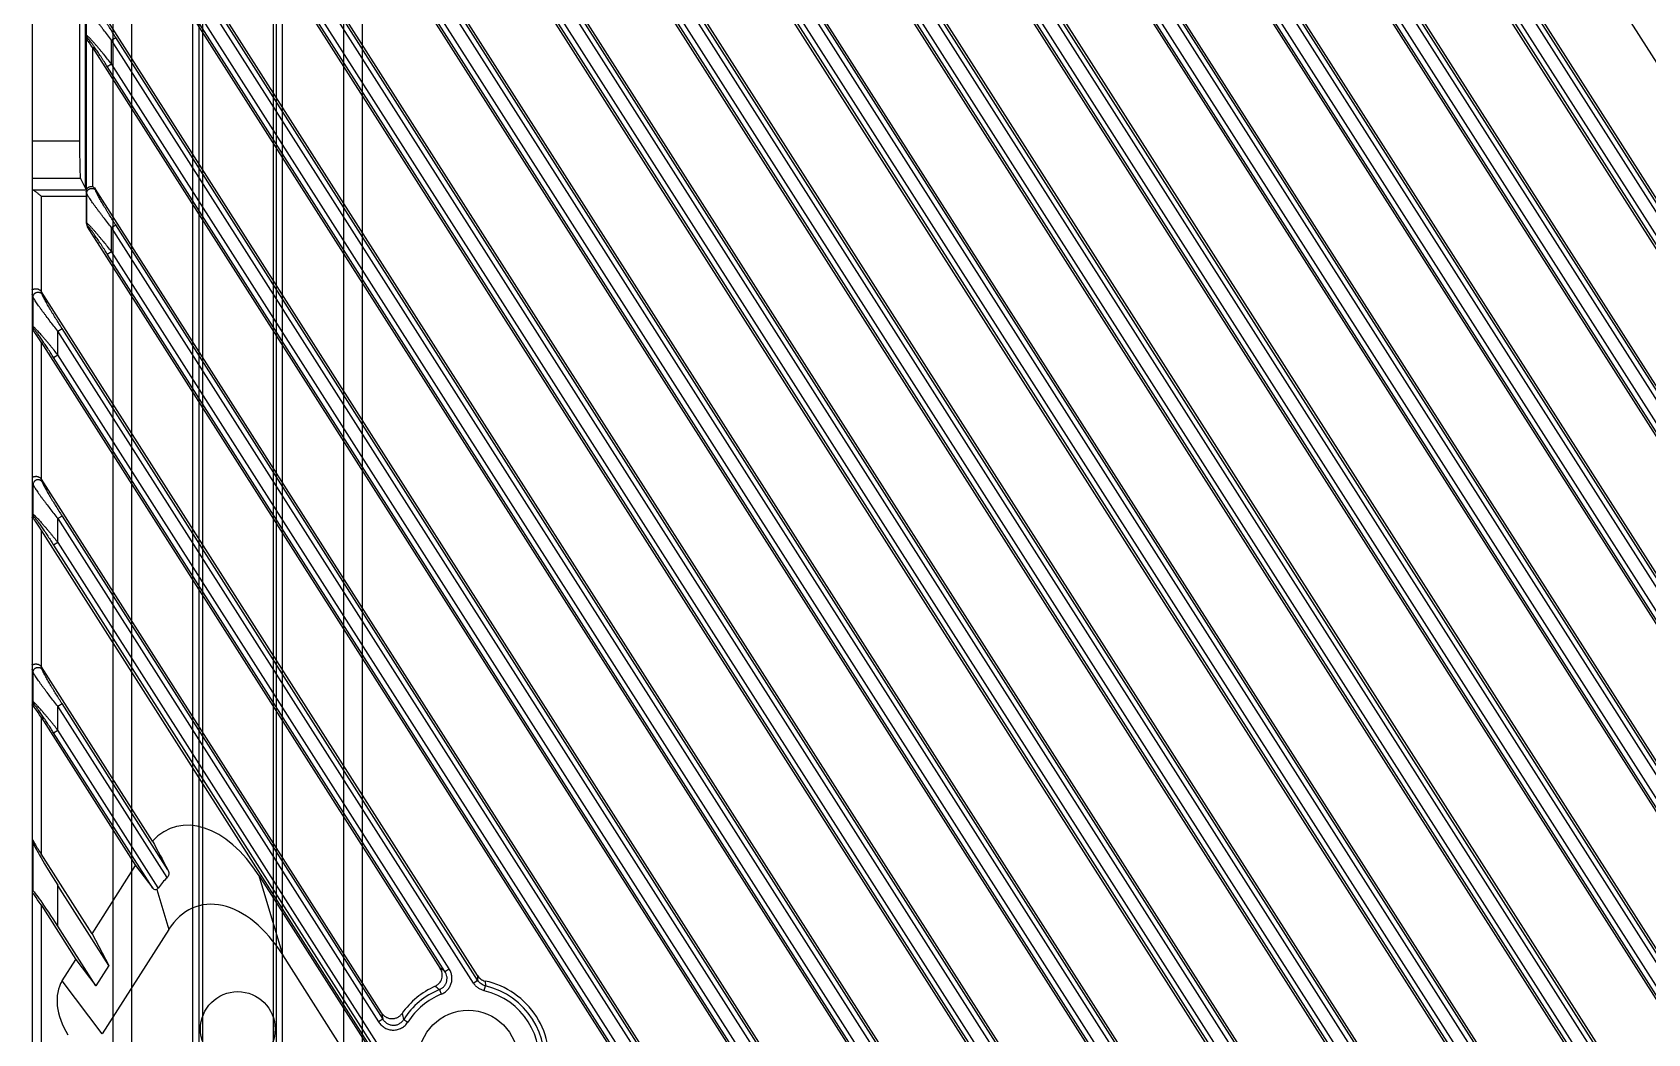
# Model space of a CAD drawing. Header units: millimetres. Extents: x 620 to 19791, y 2539 to 6969.
# Drawn here: x 14027 to 14156.7, y 4163.7 to 4244.2 of the extents above; entities that cross this region are included whole.
import ezdxf

# ---------------------------------------------------------------- set-up
doc = ezdxf.new("R2010")
doc.units = ezdxf.units.MM
doc.layers.add('02___PRT_ALL_AXES', color=7, linetype='Continuous')

# ---------------------------------------------------------------- blocks, each defined once
blk = doc.blocks.new('DTGFH')
at = {"color": 7, "linetype": 'Continuous'}
for p, q in [((8801.05, 4441.2), (8801.05, 4104.2)), ((8803.44, 4409.83), (8995.39, 4108.53)), ((8988.34, 4108.66), (8801.78, 4401.5)), ((8986.75, 4110.06), (8803.1, 4398.34)), ((8987.09, 4110.28), (8803.44, 4398.55)), ((8801.75, 4397.46), (8985.81, 4108.53)), ((8802.76, 4396.21), (8985.2, 4109.85)), ((8803.1, 4396.42), (8985.53, 4110.06)), ((8978.74, 4108.66), (8801.78, 4386.42)), ((8977.15, 4110.06), (8803.1, 4383.26)), ((8977.49, 4110.28), (8803.44, 4383.48)), ((8801.75, 4382.38), (8976.21, 4108.53)), ((8802.76, 4381.13), (8975.59, 4109.85)), ((8803.1, 4381.35), (8975.93, 4110.06)), ((8971.85, 4104.4), (8801.78, 4371.35)), ((8970.29, 4105.75), (8803.1, 4368.19)), ((8970.63, 4105.97), (8803.44, 4368.4)), ((8801.75, 4367.3), (8969.24, 4104.4)), ((8968.73, 4105.54), (8802.76, 4366.06)), ((8969.07, 4105.75), (8803.1, 4366.27)), ((8962.24, 4104.4), (8801.78, 4356.27)), ((8801.75, 4352.23), (8959.63, 4104.4)), ((8960.69, 4105.75), (8803.1, 4353.11)), ((8961.02, 4105.97), (8803.44, 4353.33)), ((8959.13, 4105.54), (8802.76, 4350.98)), ((8959.47, 4105.75), (8803.1, 4351.2)), ((8952.64, 4104.4), (8801.78, 4341.19)), ((8951.08, 4105.75), (8803.1, 4338.04)), ((8951.42, 4105.97), (8803.44, 4338.25)), ((8949.53, 4105.54), (8802.76, 4335.91)), ((8949.86, 4105.75), (8803.1, 4336.12)), ((8805.88, 4330.66), (8950.03, 4104.4)), ((8943.03, 4104.4), (8806.13, 4319.29)), ((8941.48, 4105.75), (8807.41, 4316.2)), ((8941.81, 4105.97), (8807.75, 4316.41)), ((8805.88, 4315.59), (8937.79, 4108.53)), ((8939.92, 4105.54), (8807.07, 4314.07)), ((8940.26, 4105.75), (8807.41, 4314.28)), ((8930.72, 4108.66), (8806.13, 4304.22)), ((8805.88, 4300.51), (8928.19, 4108.53)), ((8929.13, 4110.06), (8807.41, 4301.12)), ((8929.47, 4110.28), (8807.75, 4301.34)), ((8807.07, 4298.99), (8927.57, 4109.85)), ((8807.41, 4299.21), (8927.91, 4110.06)), ((8921.11, 4108.66), (8804.87, 4291.13)), ((8802.35, 4290.99), (8918.58, 4108.53)), ((8803.61, 4289.36), (8917.97, 4109.85)), ((8803.94, 4289.57), (8918.3, 4110.06)), ((8919.52, 4110.06), (8805.16, 4289.57)), ((8919.86, 4110.28), (8805.5, 4289.78)), ((8911.51, 4108.66), (8801.78, 4280.89)), ((8909.92, 4110.06), (8803.1, 4277.74)), ((8910.26, 4110.28), (8803.44, 4277.95)), ((8801.75, 4276.85), (8908.98, 4108.53)), ((8802.76, 4275.61), (8908.36, 4109.85)), ((8803.1, 4275.82), (8908.7, 4110.06)), ((8901.9, 4108.66), (8801.78, 4265.82)), ((8900.32, 4110.06), (8803.1, 4262.66)), ((8900.65, 4110.28), (8803.44, 4262.88)), ((8801.75, 4261.78), (8899.37, 4108.53)), ((8802.76, 4260.53), (8898.76, 4109.85)), ((8803.1, 4260.75), (8899.1, 4110.06)), ((8895.01, 4104.4), (8801.78, 4250.74)), ((8893.46, 4105.75), (8803.1, 4247.59)), ((8893.79, 4105.97), (8803.44, 4247.8)), ((8801.75, 4246.7), (8892.4, 4104.4)), ((8891.9, 4105.54), (8802.76, 4245.46)), ((8892.24, 4105.75), (8803.1, 4245.67)), ((8805.3, 4238.1), (8805.3, 4198.8)), ((8804.85, 4234.35), (8804.85, 4202.55)), ((8885.41, 4104.4), (8806.13, 4228.84)), ((8805.88, 4225.14), (8882.8, 4104.4)), ((8883.85, 4105.75), (8807.41, 4225.75)), ((8884.19, 4105.97), (8807.75, 4225.96)), ((8882.63, 4105.75), (8807.41, 4223.83)), ((8882.3, 4105.54), (8807.07, 4223.62)), ((8805.41, 4211.01), (8805.41, 4213.43)), ((8875.8, 4104.4), (8806.13, 4213.77)), ((8805.38, 4210.88), (8805.41, 4211.01)), ((8805.38, 4210.88), (8805.38, 4198.63)), ((8805.45, 4210.7), (8805.47, 4210.8)), ((8807.41, 4210.67), (8807.75, 4210.88)), ((8874.59, 4105.97), (8807.75, 4210.88)), ((8805.88, 4210.06), (8805.88, 4198.87)), ((8805.88, 4210.06), (8873.2, 4104.4)), ((8807.41, 4208.75), (8807.41, 4210.67)), ((8874.25, 4105.75), (8807.41, 4210.67)), ((8807.07, 4208.54), (8807.41, 4208.75)), ((8872.69, 4105.54), (8807.07, 4208.54)), ((8873.03, 4105.75), (8807.41, 4208.75)), ((8804.85, 4202.55), (8801.05, 4202.55)), ((8804.92, 4199.55), (8801.05, 4199.55)), ((8804.92, 4199.55), (8805.38, 4198.63)), ((8801.09, 4198.62), (8805.38, 4198.62)), ((8801.75, 4198.13), (8801.75, 4190.49)), ((8801.75, 4198.13), (8805.4, 4198.13)), ((8805.38, 4198.62), (8805.38, 4198.63)), ((8805.39, 4198.51), (8805.41, 4198.36)), ((8805.4, 4198.13), (8805.4, 4195.87)), ((8805.41, 4195.94), (8805.41, 4198.36)), ((8806.15, 4198.57), (8806.13, 4198.69)), ((8866.2, 4104.4), (8806.13, 4198.69)), ((8805.41, 4195.94), (8805.4, 4195.87)), ((8805.47, 4195.72), (8805.46, 4195.65)), ((8805.46, 4195.65), (8863.59, 4104.4)), ((8807.41, 4195.6), (8807.75, 4195.81)), ((8807.41, 4193.68), (8807.41, 4195.6)), ((8864.65, 4105.75), (8807.41, 4195.6)), ((8864.98, 4105.97), (8807.75, 4195.81)), ((8807.07, 4193.47), (8807.41, 4193.68)), ((8863.09, 4105.54), (8807.07, 4193.47)), ((8863.43, 4105.75), (8807.41, 4193.68)), ((8801.11, 4190.02), (8801.05, 4190.23)), ((8801.11, 4187.63), (8801.11, 4190.02)), ((8836.79, 4135.5), (8801.78, 4190.44)), ((8801.84, 4190.24), (8801.78, 4190.44)), ((8801.11, 4187.63), (8801.05, 4187.62)), ((8801.06, 4187.39), (8801.17, 4187.42)), ((8803.1, 4187.28), (8803.44, 4187.5)), ((8836.81, 4135.11), (8803.44, 4187.5)), ((8801.75, 4186.4), (8801.75, 4175.41)), ((8801.75, 4186.4), (8833.81, 4136.07)), ((8803.1, 4185.37), (8803.1, 4187.28)), ((8836.48, 4134.89), (8803.1, 4187.28)), ((8802.76, 4185.15), (8803.1, 4185.37)), ((8834.19, 4135.83), (8802.76, 4185.15)), ((8834.52, 4136.04), (8803.1, 4185.37)), ((8801.05, 4175.15), (8801.11, 4174.95)), ((8801.11, 4172.56), (8801.11, 4174.95)), ((8829.09, 4132.5), (8801.78, 4175.37)), ((8801.78, 4175.37), (8801.84, 4175.16)), ((8801.05, 4172.54), (8801.11, 4172.56)), ((8801.06, 4172.31), (8801.17, 4172.34)), ((8803.44, 4172.42), (8803.1, 4172.21)), ((8803.1, 4170.29), (8803.1, 4172.21)), ((8803.1, 4172.21), (8828.86, 4131.77)), ((8803.44, 4172.42), (8829.2, 4131.99)), ((8801.75, 4171.32), (8801.75, 4160.34)), ((8844.38, 4104.4), (8801.75, 4171.32)), ((8803.1, 4170.29), (8802.76, 4170.08)), ((8802.76, 4170.08), (8843.88, 4105.54)), ((8803.1, 4170.29), (8844.22, 4105.75)), ((8801.84, 4160.09), (8801.78, 4160.29)), ((8810.7, 4146.3), (8801.78, 4160.29)), ((8801.11, 4159.87), (8801.05, 4160.08)), ((8801.11, 4157.48), (8801.11, 4159.87)), ((8801.11, 4157.48), (8801.05, 4157.46)), ((8801.06, 4157.24), (8801.17, 4157.27)), ((8801.75, 4156.25), (8801.75, 4145.27)), ((8801.75, 4156.25), (8809.34, 4144.33)), ((8803.1, 4157.13), (8803.44, 4157.35)), ((8803.1, 4155.22), (8803.1, 4157.13)), ((8811.87, 4143.36), (8803.1, 4157.13)), ((8811.94, 4144), (8803.44, 4157.35)), ((8802.76, 4155), (8803.1, 4155.22)), ((8810.72, 4142.52), (8802.76, 4155)), ((8811.17, 4142.54), (8803.1, 4155.22)), ((8801.05, 4146.37), (8801.11, 4146.17)), ((8801.11, 4142.29), (8801.11, 4146.17)), ((8805.85, 4138.84), (8801.75, 4145.27)), ((8805.85, 4138.84), (8809.34, 4144.33)), ((8809.34, 4144.33), (8810.72, 4142.52)), ((8819.28, 4143.51), (8833.83, 4120.67)), ((8821.16, 4137.16), (8819.28, 4143.51)), ((8801.05, 4142.27), (8801.11, 4142.29)), ((8807.2, 4136.31), (8803.1, 4142.74)), ((8803.1, 4139.46), (8803.1, 4142.74)), ((8811.04, 4142.42), (8812, 4139.19)), ((8801.75, 4141.17), (8804.54, 4136.79)), ((8801.75, 4141.17), (8801.75, 4129.47)), ((8806.15, 4134.67), (8803.1, 4139.46)), ((8805.85, 4138.84), (8807.2, 4136.31)), ((8812, 4139.19), (8806.67, 4130.82)), ((8803.44, 4135.07), (8804.54, 4136.79)), ((8804.54, 4136.79), (8806.15, 4134.67)), ((8831.95, 4120.22), (8821.16, 4137.16)), ((8807.2, 4136.31), (8806.15, 4134.67)), ((8834.19, 4135.83), (8834.52, 4136.04)), ((8806.67, 4130.82), (8803.44, 4135.07)), ((8833.74, 4134.37), (8833.89, 4134)), ((8836.48, 4134.89), (8836.81, 4135.11)), ((8837.34, 4134.28), (8837.43, 4134.66)), ((8837.42, 4135.05), (8837.43, 4134.66)), ((8829.2, 4131.99), (8828.86, 4131.77)), ((8830.88, 4131.97), (8831.21, 4131.76))]:
    blk.add_line(p, q, dxfattribs=at)
for centre, radius in [((8817.55, 4131.2), 3), ((8836.05, 4128.7), 4)]:
    blk.add_circle(centre, radius, dxfattribs=at)
for centre, radius, start, end in [((8805.81, 4211.01), 0.396, 180.208, 212.9741), ((8805.81, 4195.94), 0.396, 180.208, 212.9741), ((8801.51, 4187.63), 0.402, 180.1282, 212.3718), ((8801.51, 4172.56), 0.402, 180.1282, 212.3718), ((8801.51, 4157.48), 0.402, 180.1282, 212.3718), ((8803.21, 4088.72), 56.38, 56.6713, 57.1308), ((8969.98, 4144.91), 133.52, 184.0411, 184.2098), ((8836.05, 4128.7), 6.5, 114.1626, 144.7775), ((8836.05, 4128.7), 6.12, 112.1573, 147.7289), ((8813.91, 4108.27), 32.78, 52.7708, 53.5427), ((8836.05, 4128.7), 5.72, 348.0813, 76.9187), ((8836.05, 4128.7), 6.5, 347.1762, 77.8238), ((8836.05, 4128.7), 6.12, 348.0813, 76.9187), ((8836.05, 4128.7), 5.72, 112.1573, 147.7289), ((8867.32, 4140.17), 39, 191.338, 192.1117), ((8857.13, 4139.71), 27.37, 195.3731, 196.4236)]:
    blk.add_arc(centre, radius, start, end, dxfattribs=at)
for centre, major_axis, ratio, start_param, end_param in [((8805.88, 4209.98), (-0.499, 0.789), 0.046753, -1.496981, -0.460321), ((8804.92, 4202.55), (0, 3), 0.026186, -4.712389, -3.193953), ((8801.75, 4198.64), (0.7, 0), 0.052408, 3.141593, 3.470593), ((8805.38, 4198.13), (0, 0.5), 0.026186, -1.570796, -0.696436), ((8805.8, 4198.47), (-0.052, 0.405), 0.97951, -1.123245, -0.349373), ((8805.8, 4195.87), (0.085, 0.394), 0.992337, -4.49891, -3.92942), ((8801.45, 4190.22), (-0.117, 0.402), 0.954439, -1.274405, -1.134443), ((8801.75, 4186.29), (-0.7, 1.1), 0.046753, -1.496981, -0.118001), ((8801.45, 4175.14), (-0.117, 0.402), 0.954439, -1.274405, -1.134443), ((8801.75, 4171.21), (-0.7, 1.1), 0.046753, -1.496981, -0.118001), ((8801.45, 4160.07), (-0.117, 0.402), 0.954439, -1.274405, -1.134443), ((8801.75, 4156.14), (-0.7, 1.1), 0.046753, -1.496981, -0.118001), ((8815.29, 4137.88), (-2.84, 9.54), 0.602666, -1.127854, 0.341339), ((8801.75, 4145.38), (-0.7, 1.1), 0.046753, 0.073815, 1.644612), ((8803.1, 4143.07), (-1.99, 3.15), 0.046753, 0.161082, 1.644612), ((8814.41, 4140.85), (-13.64, 24.96), 0.023371, 1.337982, 1.431485), ((8816.24, 4134.7), (-2.84, 9.54), 0.602666, 0.29007, 0.4519), ((8801.75, 4141.06), (-0.7, 1.1), 0.046753, -1.496981, 0.073815), ((8803.1, 4139.13), (-1.99, 3.15), 0.046753, -1.496981, -0.013451), ((8810.94, 4142.92), (0, 0.526), 0.63707, -3.839724, -2.813643), ((8817.18, 4131.53), (-2.84, 9.54), 0.602666, -1.127854, 0.481922), ((8806.6, 4132.12), (-2.65, 3.49), 0.684108, 0.247768, 1.451017)]:
    blk.add_ellipse(centre, major_axis=major_axis, ratio=ratio, start_param=start_param, end_param=end_param, dxfattribs=at)
for points, knots in [([(8807.41, 4210.67), (8807.3, 4210.81), (8807.08, 4211.08), (8806.82, 4211.43), (8806.61, 4211.7), (8806.45, 4211.9), (8806.3, 4212.1), (8806.16, 4212.29), (8806.02, 4212.48), (8805.89, 4212.67), (8805.77, 4212.84), (8805.68, 4212.98), (8805.61, 4213.08), (8805.56, 4213.15), (8805.52, 4213.21), (8805.49, 4213.27), (8805.46, 4213.32), (8805.44, 4213.36), (8805.42, 4213.39), (8805.42, 4213.41), (8805.41, 4213.42), (8805.41, 4213.43), (8805.41, 4213.43)], [0, 0, 0, 0, 0.154445, 0.30727, 0.382534, 0.456692, 0.529432, 0.600377, 0.669045, 0.734822, 0.796897, 0.854183, 0.880595, 0.905226, 0.927827, 0.94811, 0.965769, 0.980485, 0.986646, 0.991965, 0.996419, 1, 1, 1, 1]), ([(8807.75, 4210.88), (8807.66, 4211.02), (8807.49, 4211.28), (8807.29, 4211.62), (8807.12, 4211.88), (8807, 4212.08), (8806.89, 4212.27), (8806.77, 4212.46), (8806.66, 4212.65), (8806.56, 4212.83), (8806.46, 4213.01), (8806.38, 4213.15), (8806.32, 4213.26), (8806.28, 4213.33), (8806.25, 4213.4), (8806.22, 4213.47), (8806.19, 4213.52), (8806.17, 4213.57), (8806.16, 4213.6), (8806.15, 4213.62), (8806.15, 4213.63), (8806.15, 4213.64), (8806.15, 4213.65)], [0, 0, 0, 0, 0.147854, 0.294636, 0.367264, 0.439153, 0.510088, 0.579799, 0.647935, 0.714028, 0.777425, 0.83718, 0.86528, 0.891898, 0.916748, 0.939475, 0.959663, 0.976821, 0.984101, 0.990427, 0.995741, 1, 1, 1, 1]), ([(8805.38, 4210.88), (8805.38, 4210.87), (8805.39, 4210.84), (8805.4, 4210.79), (8805.42, 4210.74), (8805.44, 4210.71), (8805.45, 4210.7)], [0, 0, 0, 0, 0.23991, 0.484403, 0.736695, 1, 1, 1, 1]), ([(8807.41, 4208.75), (8807.31, 4208.88), (8807.1, 4209.14), (8806.84, 4209.46), (8806.63, 4209.71), (8806.48, 4209.89), (8806.33, 4210.07), (8806.19, 4210.24), (8806.07, 4210.37), (8805.97, 4210.48), (8805.91, 4210.55), (8805.84, 4210.63), (8805.78, 4210.69), (8805.72, 4210.76), (8805.66, 4210.81), (8805.61, 4210.87), (8805.56, 4210.91), (8805.52, 4210.95), (8805.49, 4210.98), (8805.47, 4210.99), (8805.46, 4211), (8805.44, 4211.01), (8805.43, 4211.02), (8805.43, 4211.02), (8805.42, 4211.02), (8805.42, 4211.02), (8805.41, 4211.02), (8805.41, 4211.02), (8805.41, 4211.01), (8805.41, 4211.01)], [0, 0, 0, 0, 0.163599, 0.325517, 0.405208, 0.483611, 0.560291, 0.634699, 0.706102, 0.740385, 0.773533, 0.805367, 0.835691, 0.864271, 0.890851, 0.915138, 0.936821, 0.955575, 0.97109, 0.977548, 0.983108, 0.987753, 0.991491, 0.994362, 0.995508, 0.996494, 0.997369, 0.998198, 1, 1, 1, 1]), ([(8807.07, 4208.54), (8806.99, 4208.66), (8806.88, 4208.85), (8806.72, 4209.09), (8806.6, 4209.27), (8806.48, 4209.45), (8806.36, 4209.63), (8806.25, 4209.8), (8806.13, 4209.97), (8806.04, 4210.11), (8805.96, 4210.21), (8805.91, 4210.29), (8805.85, 4210.36), (8805.8, 4210.43), (8805.75, 4210.5), (8805.7, 4210.56), (8805.66, 4210.62), (8805.62, 4210.67), (8805.58, 4210.72), (8805.55, 4210.75), (8805.53, 4210.77), (8805.52, 4210.78), (8805.51, 4210.79), (8805.5, 4210.8), (8805.49, 4210.8), (8805.48, 4210.8), (8805.48, 4210.8), (8805.48, 4210.8), (8805.48, 4210.8), (8805.47, 4210.8), (8805.47, 4210.8), (8805.47, 4210.8)], [0, 0, 0, 0, 0.15694, 0.235083, 0.312792, 0.389889, 0.466133, 0.541222, 0.614757, 0.686184, 0.720877, 0.754726, 0.78758, 0.819246, 0.849499, 0.878053, 0.90457, 0.928641, 0.949798, 0.96753, 0.974953, 0.981338, 0.986644, 0.990849, 0.993984, 0.99519, 0.9962, 0.997085, 0.997946, 0.99889, 1, 1, 1, 1]), ([(8801.75, 4198.13), (8801.72, 4198.15), (8801.65, 4198.21), (8801.56, 4198.29), (8801.46, 4198.37), (8801.37, 4198.44), (8801.3, 4198.5), (8801.24, 4198.54), (8801.21, 4198.56), (8801.17, 4198.59), (8801.14, 4198.6), (8801.12, 4198.61), (8801.11, 4198.62), (8801.1, 4198.62), (8801.09, 4198.62), (8801.09, 4198.62)], [0, 0, 0, 0, 0.152678, 0.303619, 0.450743, 0.591561, 0.722626, 0.783052, 0.839064, 0.889738, 0.93406, 0.953523, 0.971039, 0.986537, 1, 1, 1, 1]), ([(8805.38, 4198.62), (8805.38, 4198.62), (8805.38, 4198.62), (8805.38, 4198.62), (8805.39, 4198.62), (8805.39, 4198.62), (8805.39, 4198.62), (8805.39, 4198.62)], [0, 0, 0, 0, 0.066209, 0.157985, 0.394508, 0.671959, 1, 1, 1, 1]), ([(8805.88, 4198.87), (8805.85, 4198.88), (8805.79, 4198.88), (8805.7, 4198.88), (8805.63, 4198.86), (8805.58, 4198.84), (8805.53, 4198.81), (8805.48, 4198.78), (8805.45, 4198.74), (8805.42, 4198.7), (8805.41, 4198.68), (8805.4, 4198.65), (8805.39, 4198.63), (8805.39, 4198.62)], [0, 0, 0, 0, 0.156834, 0.308027, 0.44919, 0.515423, 0.578674, 0.696574, 0.804666, 0.855721, 0.904907, 0.952676, 1, 1, 1, 1]), ([(8805.39, 4198.62), (8805.39, 4198.62), (8805.39, 4198.61), (8805.39, 4198.6), (8805.39, 4198.59), (8805.39, 4198.58), (8805.39, 4198.56), (8805.39, 4198.54), (8805.39, 4198.52), (8805.39, 4198.51)], [0, 0, 0, 0, 0.060347, 0.13986, 0.238437, 0.355663, 0.491062, 0.644058, 1, 1, 1, 1]), ([(8805.39, 4198.62), (8805.39, 4198.62), (8805.39, 4198.62), (8805.39, 4198.62), (8805.39, 4198.62), (8805.39, 4198.62), (8805.39, 4198.62)], [0, 0, 0, 0, 0.167711, 0.388179, 0.668062, 1, 1, 1, 1]), ([(8805.41, 4198.36), (8805.41, 4198.38), (8805.41, 4198.42), (8805.43, 4198.48), (8805.45, 4198.54), (8805.49, 4198.59), (8805.53, 4198.64), (8805.58, 4198.68), (8805.64, 4198.71), (8805.7, 4198.74), (8805.76, 4198.75), (8805.82, 4198.75), (8805.89, 4198.75), (8805.95, 4198.73), (8806.01, 4198.7), (8806.06, 4198.67), (8806.11, 4198.62), (8806.13, 4198.59), (8806.15, 4198.57)], [0, 0, 0, 0, 0.061771, 0.123674, 0.185724, 0.247974, 0.310429, 0.373081, 0.435901, 0.498841, 0.561846, 0.62485, 0.687789, 0.750605, 0.813254, 0.8757, 0.937956, 1, 1, 1, 1]), ([(8807.41, 4195.6), (8807.3, 4195.73), (8807.08, 4196.01), (8806.82, 4196.35), (8806.61, 4196.62), (8806.45, 4196.83), (8806.3, 4197.03), (8806.16, 4197.22), (8806.02, 4197.41), (8805.89, 4197.59), (8805.77, 4197.76), (8805.68, 4197.9), (8805.61, 4198), (8805.56, 4198.07), (8805.52, 4198.14), (8805.49, 4198.2), (8805.46, 4198.25), (8805.44, 4198.29), (8805.42, 4198.32), (8805.42, 4198.33), (8805.41, 4198.35), (8805.41, 4198.36), (8805.41, 4198.36)], [0, 0, 0, 0, 0.154445, 0.30727, 0.382534, 0.456692, 0.529432, 0.600377, 0.669045, 0.734822, 0.796897, 0.854183, 0.880595, 0.905226, 0.927827, 0.94811, 0.965769, 0.980485, 0.986646, 0.991965, 0.996419, 1, 1, 1, 1]), ([(8807.75, 4195.81), (8807.66, 4195.94), (8807.49, 4196.21), (8807.29, 4196.54), (8807.12, 4196.8), (8807, 4197), (8806.89, 4197.2), (8806.77, 4197.39), (8806.66, 4197.57), (8806.56, 4197.76), (8806.46, 4197.93), (8806.38, 4198.07), (8806.32, 4198.18), (8806.28, 4198.26), (8806.25, 4198.33), (8806.22, 4198.39), (8806.19, 4198.45), (8806.17, 4198.49), (8806.16, 4198.52), (8806.15, 4198.54), (8806.15, 4198.56), (8806.15, 4198.57), (8806.15, 4198.57)], [0, 0, 0, 0, 0.147854, 0.294636, 0.367264, 0.439153, 0.510088, 0.579799, 0.647935, 0.714028, 0.777425, 0.83718, 0.86528, 0.891898, 0.916748, 0.939475, 0.959663, 0.976821, 0.984101, 0.990427, 0.995741, 1, 1, 1, 1]), ([(8807.41, 4193.68), (8807.31, 4193.81), (8807.1, 4194.07), (8806.84, 4194.38), (8806.63, 4194.63), (8806.48, 4194.81), (8806.33, 4194.99), (8806.19, 4195.16), (8806.07, 4195.3), (8805.97, 4195.4), (8805.91, 4195.48), (8805.84, 4195.55), (8805.78, 4195.62), (8805.72, 4195.68), (8805.66, 4195.74), (8805.61, 4195.79), (8805.56, 4195.84), (8805.52, 4195.87), (8805.49, 4195.9), (8805.47, 4195.92), (8805.46, 4195.93), (8805.44, 4195.94), (8805.43, 4195.94), (8805.43, 4195.94), (8805.42, 4195.94), (8805.42, 4195.94), (8805.41, 4195.94), (8805.41, 4195.94), (8805.41, 4195.94), (8805.41, 4195.94)], [0, 0, 0, 0, 0.163599, 0.325517, 0.405208, 0.483611, 0.560291, 0.634699, 0.706102, 0.740385, 0.773533, 0.805367, 0.835691, 0.864271, 0.890851, 0.915138, 0.936821, 0.955575, 0.97109, 0.977548, 0.983108, 0.987753, 0.991491, 0.994362, 0.995508, 0.996494, 0.997369, 0.998198, 1, 1, 1, 1]), ([(8807.07, 4193.47), (8806.99, 4193.59), (8806.88, 4193.77), (8806.72, 4194.02), (8806.6, 4194.2), (8806.48, 4194.38), (8806.36, 4194.55), (8806.25, 4194.72), (8806.13, 4194.89), (8806.04, 4195.03), (8805.96, 4195.14), (8805.91, 4195.21), (8805.85, 4195.29), (8805.8, 4195.36), (8805.75, 4195.43), (8805.7, 4195.49), (8805.66, 4195.55), (8805.62, 4195.6), (8805.58, 4195.64), (8805.55, 4195.68), (8805.53, 4195.7), (8805.52, 4195.71), (8805.51, 4195.72), (8805.5, 4195.72), (8805.49, 4195.73), (8805.48, 4195.73), (8805.48, 4195.73), (8805.48, 4195.73), (8805.48, 4195.73), (8805.47, 4195.72), (8805.47, 4195.72), (8805.47, 4195.72)], [0, 0, 0, 0, 0.15694, 0.235083, 0.312792, 0.389889, 0.466133, 0.541222, 0.614757, 0.686184, 0.720877, 0.754726, 0.78758, 0.819246, 0.849499, 0.878053, 0.90457, 0.928641, 0.949798, 0.96753, 0.974953, 0.981338, 0.986644, 0.990849, 0.993984, 0.99519, 0.9962, 0.997085, 0.997946, 0.99889, 1, 1, 1, 1]), ([(8801.75, 4190.49), (8801.73, 4190.51), (8801.7, 4190.54), (8801.64, 4190.58), (8801.58, 4190.62), (8801.51, 4190.64), (8801.45, 4190.66), (8801.38, 4190.66), (8801.32, 4190.66), (8801.27, 4190.66), (8801.23, 4190.65), (8801.2, 4190.65), (8801.17, 4190.64), (8801.14, 4190.63), (8801.12, 4190.62), (8801.11, 4190.62), (8801.09, 4190.62), (8801.08, 4190.61), (8801.07, 4190.61), (8801.06, 4190.62), (8801.06, 4190.62), (8801.05, 4190.63), (8801.05, 4190.64), (8801.05, 4190.65), (8801.05, 4190.66)], [0, 0, 0, 0, 0.092092, 0.18383, 0.274482, 0.363041, 0.448376, 0.529457, 0.605459, 0.675766, 0.739913, 0.769539, 0.797439, 0.847676, 0.869774, 0.889641, 0.907107, 0.922074, 0.934647, 0.945489, 0.956057, 0.968087, 0.982675, 1, 1, 1, 1]), ([(8801.11, 4190.02), (8801.11, 4190.04), (8801.11, 4190.09), (8801.13, 4190.14), (8801.16, 4190.2), (8801.19, 4190.25), (8801.23, 4190.3), (8801.28, 4190.34), (8801.34, 4190.37), (8801.4, 4190.39), (8801.46, 4190.41), (8801.52, 4190.41), (8801.59, 4190.4), (8801.65, 4190.39), (8801.71, 4190.36), (8801.76, 4190.33), (8801.8, 4190.29), (8801.83, 4190.26), (8801.84, 4190.24)], [0, 0, 0, 0, 0.061113, 0.122614, 0.184534, 0.246921, 0.309743, 0.372936, 0.436398, 0.5, 0.563602, 0.627064, 0.690257, 0.753079, 0.815466, 0.877386, 0.938887, 1, 1, 1, 1]), ([(8803.1, 4187.28), (8802.99, 4187.42), (8802.78, 4187.68), (8802.47, 4188.08), (8802.22, 4188.41), (8802.03, 4188.67), (8801.88, 4188.86), (8801.75, 4189.05), (8801.62, 4189.23), (8801.5, 4189.4), (8801.39, 4189.56), (8801.3, 4189.68), (8801.25, 4189.78), (8801.21, 4189.84), (8801.17, 4189.89), (8801.14, 4189.94), (8801.13, 4189.98), (8801.11, 4190.01), (8801.11, 4190.02), (8801.11, 4190.02)], [0, 0, 0, 0, 0.151037, 0.300586, 0.447016, 0.518439, 0.588237, 0.655992, 0.721178, 0.783101, 0.840848, 0.893205, 0.916879, 0.938573, 0.958018, 0.974928, 0.989013, 0.994909, 1, 1, 1, 1]), ([(8803.44, 4187.5), (8803.35, 4187.63), (8803.19, 4187.89), (8802.95, 4188.27), (8802.75, 4188.59), (8802.6, 4188.85), (8802.49, 4189.04), (8802.38, 4189.22), (8802.28, 4189.4), (8802.18, 4189.57), (8802.09, 4189.74), (8802.02, 4189.87), (8801.96, 4189.97), (8801.93, 4190.03), (8801.9, 4190.09), (8801.88, 4190.15), (8801.86, 4190.19), (8801.85, 4190.22), (8801.84, 4190.23), (8801.84, 4190.24)], [0, 0, 0, 0, 0.145071, 0.289149, 0.431131, 0.500908, 0.569567, 0.636803, 0.702211, 0.76523, 0.825074, 0.880596, 0.906233, 0.930094, 0.951832, 0.971044, 0.987264, 0.994099, 1, 1, 1, 1]), ([(8801.05, 4187.39), (8801.05, 4187.39), (8801.05, 4187.39), (8801.05, 4187.39), (8801.05, 4187.39), (8801.05, 4187.39), (8801.05, 4187.39), (8801.06, 4187.39), (8801.06, 4187.39), (8801.06, 4187.39), (8801.06, 4187.39)], [0, 0, 0, 0, 0.134296, 0.239838, 0.325336, 0.408088, 0.50825, 0.637794, 0.80127, 1, 1, 1, 1]), ([(8803.1, 4185.37), (8803, 4185.49), (8802.85, 4185.68), (8802.65, 4185.93), (8802.5, 4186.11), (8802.35, 4186.29), (8802.2, 4186.47), (8802.05, 4186.64), (8801.91, 4186.81), (8801.77, 4186.97), (8801.64, 4187.12), (8801.53, 4187.24), (8801.45, 4187.33), (8801.39, 4187.39), (8801.34, 4187.44), (8801.29, 4187.49), (8801.25, 4187.53), (8801.21, 4187.57), (8801.18, 4187.59), (8801.16, 4187.61), (8801.14, 4187.62), (8801.13, 4187.63), (8801.12, 4187.63), (8801.11, 4187.63), (8801.11, 4187.63), (8801.11, 4187.63)], [0, 0, 0, 0, 0.159125, 0.238223, 0.316727, 0.394381, 0.470878, 0.545834, 0.61877, 0.689065, 0.755896, 0.818173, 0.847169, 0.874456, 0.899785, 0.922889, 0.943475, 0.96125, 0.975933, 0.982041, 0.987297, 0.991693, 0.995234, 0.997964, 1, 1, 1, 1]), ([(8802.76, 4185.15), (8802.69, 4185.27), (8802.57, 4185.45), (8802.42, 4185.69), (8802.3, 4185.87), (8802.19, 4186.04), (8802.07, 4186.21), (8801.96, 4186.38), (8801.85, 4186.55), (8801.74, 4186.71), (8801.63, 4186.86), (8801.54, 4186.98), (8801.47, 4187.07), (8801.43, 4187.14), (8801.38, 4187.2), (8801.34, 4187.25), (8801.3, 4187.3), (8801.27, 4187.34), (8801.24, 4187.36), (8801.23, 4187.38), (8801.22, 4187.39), (8801.2, 4187.4), (8801.19, 4187.41), (8801.18, 4187.41), (8801.18, 4187.42), (8801.17, 4187.42), (8801.17, 4187.42), (8801.17, 4187.42)], [0, 0, 0, 0, 0.153079, 0.229318, 0.305164, 0.380451, 0.454965, 0.528436, 0.600519, 0.670738, 0.738434, 0.802663, 0.833068, 0.862042, 0.889307, 0.914531, 0.937321, 0.957232, 0.96596, 0.973791, 0.980669, 0.986547, 0.991394, 0.995199, 0.996723, 0.998012, 1, 1, 1, 1]), ([(8801.75, 4175.41), (8801.73, 4175.43), (8801.7, 4175.46), (8801.64, 4175.51), (8801.58, 4175.54), (8801.51, 4175.56), (8801.45, 4175.58), (8801.38, 4175.59), (8801.32, 4175.59), (8801.27, 4175.58), (8801.23, 4175.58), (8801.2, 4175.57), (8801.17, 4175.56), (8801.14, 4175.56), (8801.12, 4175.55), (8801.11, 4175.54), (8801.09, 4175.54), (8801.08, 4175.54), (8801.07, 4175.54), (8801.06, 4175.54), (8801.06, 4175.55), (8801.05, 4175.56), (8801.05, 4175.57), (8801.05, 4175.58), (8801.05, 4175.58)], [0, 0, 0, 0, 0.092092, 0.18383, 0.274482, 0.363041, 0.448376, 0.529457, 0.605459, 0.675766, 0.739913, 0.769539, 0.797439, 0.847676, 0.869774, 0.889641, 0.907107, 0.922074, 0.934647, 0.945489, 0.956057, 0.968087, 0.982675, 1, 1, 1, 1]), ([(8801.84, 4175.16), (8801.83, 4175.18), (8801.8, 4175.21), (8801.76, 4175.25), (8801.71, 4175.29), (8801.65, 4175.31), (8801.59, 4175.33), (8801.52, 4175.33), (8801.46, 4175.33), (8801.4, 4175.32), (8801.34, 4175.29), (8801.28, 4175.26), (8801.23, 4175.22), (8801.19, 4175.18), (8801.16, 4175.13), (8801.13, 4175.07), (8801.11, 4175.01), (8801.11, 4174.97), (8801.11, 4174.95)], [0, 0, 0, 0, 0.061114, 0.122614, 0.184534, 0.246921, 0.309743, 0.372937, 0.436398, 0.5, 0.563602, 0.627063, 0.690257, 0.753079, 0.815466, 0.877386, 0.938886, 1, 1, 1, 1]), ([(8801.11, 4174.95), (8801.11, 4174.94), (8801.11, 4174.93), (8801.13, 4174.91), (8801.14, 4174.87), (8801.17, 4174.82), (8801.21, 4174.76), (8801.25, 4174.7), (8801.3, 4174.61), (8801.39, 4174.48), (8801.5, 4174.32), (8801.62, 4174.15), (8801.75, 4173.97), (8801.88, 4173.79), (8802.03, 4173.6), (8802.22, 4173.34), (8802.47, 4173.01), (8802.78, 4172.61), (8802.99, 4172.34), (8803.1, 4172.21)], [0, 0, 0, 0, 0.00509, 0.010986, 0.025069, 0.041978, 0.061422, 0.083117, 0.106791, 0.15915, 0.216898, 0.278823, 0.34401, 0.411766, 0.481566, 0.552988, 0.699417, 0.848964, 1, 1, 1, 1]), ([(8801.84, 4175.16), (8801.84, 4175.16), (8801.85, 4175.14), (8801.86, 4175.12), (8801.88, 4175.07), (8801.9, 4175.02), (8801.93, 4174.96), (8801.96, 4174.89), (8802.02, 4174.79), (8802.09, 4174.66), (8802.18, 4174.5), (8802.28, 4174.32), (8802.38, 4174.14), (8802.49, 4173.96), (8802.6, 4173.77), (8802.75, 4173.52), (8802.95, 4173.2), (8803.19, 4172.81), (8803.35, 4172.55), (8803.44, 4172.42)], [0, 0, 0, 0, 0.005901, 0.012735, 0.028952, 0.048163, 0.069902, 0.093761, 0.1194, 0.174923, 0.234768, 0.297789, 0.363198, 0.430435, 0.499095, 0.568871, 0.710853, 0.85493, 1, 1, 1, 1]), ([(8801.05, 4172.31), (8801.05, 4172.31), (8801.05, 4172.31), (8801.05, 4172.31), (8801.05, 4172.32), (8801.05, 4172.32), (8801.05, 4172.32), (8801.06, 4172.31), (8801.06, 4172.31), (8801.06, 4172.31), (8801.06, 4172.31)], [0, 0, 0, 0, 0.134296, 0.239838, 0.325336, 0.408088, 0.50825, 0.637794, 0.80127, 1, 1, 1, 1]), ([(8801.11, 4172.56), (8801.11, 4172.56), (8801.11, 4172.56), (8801.12, 4172.55), (8801.13, 4172.55), (8801.14, 4172.54), (8801.16, 4172.53), (8801.18, 4172.52), (8801.21, 4172.49), (8801.25, 4172.46), (8801.29, 4172.41), (8801.34, 4172.37), (8801.39, 4172.31), (8801.45, 4172.25), (8801.53, 4172.16), (8801.64, 4172.05), (8801.77, 4171.89), (8801.91, 4171.73), (8802.05, 4171.57), (8802.2, 4171.4), (8802.35, 4171.22), (8802.5, 4171.04), (8802.65, 4170.85), (8802.85, 4170.61), (8803, 4170.42), (8803.1, 4170.29)], [0, 0, 0, 0, 0.002036, 0.004765, 0.008306, 0.012701, 0.017956, 0.024063, 0.038745, 0.05652, 0.077106, 0.100208, 0.125538, 0.152825, 0.181822, 0.244102, 0.310933, 0.381227, 0.454167, 0.529124, 0.605619, 0.683271, 0.76177, 0.840872, 1, 1, 1, 1]), ([(8801.17, 4172.34), (8801.17, 4172.34), (8801.17, 4172.34), (8801.18, 4172.34), (8801.18, 4172.34), (8801.19, 4172.33), (8801.2, 4172.33), (8801.22, 4172.31), (8801.23, 4172.3), (8801.24, 4172.29), (8801.27, 4172.26), (8801.3, 4172.22), (8801.34, 4172.18), (8801.38, 4172.12), (8801.43, 4172.06), (8801.47, 4172), (8801.54, 4171.9), (8801.63, 4171.78), (8801.74, 4171.63), (8801.85, 4171.47), (8801.96, 4171.31), (8802.07, 4171.14), (8802.19, 4170.96), (8802.3, 4170.79), (8802.42, 4170.61), (8802.57, 4170.38), (8802.69, 4170.2), (8802.76, 4170.08)], [0, 0, 0, 0, 0.001988, 0.003277, 0.004801, 0.008605, 0.013451, 0.019328, 0.026206, 0.034036, 0.042764, 0.062675, 0.085465, 0.110691, 0.137955, 0.166932, 0.197336, 0.261568, 0.329268, 0.399486, 0.471568, 0.545042, 0.619552, 0.694837, 0.77068, 0.84692, 1, 1, 1, 1]), ([(8801.75, 4160.34), (8801.73, 4160.36), (8801.7, 4160.39), (8801.64, 4160.43), (8801.58, 4160.47), (8801.51, 4160.49), (8801.45, 4160.5), (8801.38, 4160.51), (8801.32, 4160.51), (8801.27, 4160.51), (8801.23, 4160.5), (8801.2, 4160.49), (8801.17, 4160.49), (8801.14, 4160.48), (8801.12, 4160.47), (8801.11, 4160.47), (8801.09, 4160.47), (8801.08, 4160.46), (8801.07, 4160.46), (8801.06, 4160.47), (8801.06, 4160.47), (8801.05, 4160.48), (8801.05, 4160.49), (8801.05, 4160.5), (8801.05, 4160.51)], [0, 0, 0, 0, 0.092092, 0.18383, 0.274482, 0.363041, 0.448376, 0.529457, 0.605459, 0.675766, 0.739913, 0.769539, 0.797439, 0.847676, 0.869774, 0.889641, 0.907107, 0.922074, 0.934647, 0.945489, 0.956057, 0.968087, 0.982675, 1, 1, 1, 1]), ([(8801.11, 4159.87), (8801.11, 4159.89), (8801.11, 4159.93), (8801.13, 4159.99), (8801.16, 4160.05), (8801.19, 4160.1), (8801.23, 4160.15), (8801.28, 4160.19), (8801.34, 4160.22), (8801.4, 4160.24), (8801.46, 4160.25), (8801.52, 4160.26), (8801.59, 4160.25), (8801.65, 4160.24), (8801.71, 4160.21), (8801.76, 4160.18), (8801.8, 4160.14), (8801.83, 4160.1), (8801.84, 4160.09)], [0, 0, 0, 0, 0.061113, 0.122614, 0.184534, 0.246921, 0.309743, 0.372936, 0.436398, 0.5, 0.563602, 0.627064, 0.690257, 0.753079, 0.815466, 0.877386, 0.938887, 1, 1, 1, 1]), ([(8803.1, 4157.13), (8802.99, 4157.27), (8802.78, 4157.53), (8802.47, 4157.93), (8802.22, 4158.26), (8802.03, 4158.52), (8801.88, 4158.71), (8801.75, 4158.9), (8801.62, 4159.08), (8801.5, 4159.25), (8801.39, 4159.41), (8801.3, 4159.53), (8801.25, 4159.63), (8801.21, 4159.69), (8801.17, 4159.74), (8801.14, 4159.79), (8801.13, 4159.83), (8801.11, 4159.86), (8801.11, 4159.87), (8801.11, 4159.87)], [0, 0, 0, 0, 0.151037, 0.300586, 0.447016, 0.518439, 0.588237, 0.655992, 0.721178, 0.783101, 0.840848, 0.893205, 0.916879, 0.938573, 0.958018, 0.974928, 0.989013, 0.994909, 1, 1, 1, 1]), ([(8803.44, 4157.35), (8803.35, 4157.48), (8803.19, 4157.74), (8802.95, 4158.12), (8802.75, 4158.44), (8802.6, 4158.7), (8802.49, 4158.88), (8802.38, 4159.07), (8802.28, 4159.25), (8802.18, 4159.42), (8802.09, 4159.59), (8802.02, 4159.72), (8801.96, 4159.81), (8801.93, 4159.88), (8801.9, 4159.94), (8801.88, 4160), (8801.86, 4160.04), (8801.85, 4160.07), (8801.84, 4160.08), (8801.84, 4160.09)], [0, 0, 0, 0, 0.145071, 0.289149, 0.431131, 0.500908, 0.569567, 0.636803, 0.702211, 0.76523, 0.825074, 0.880596, 0.906233, 0.930094, 0.951832, 0.971044, 0.987264, 0.994099, 1, 1, 1, 1]), ([(8801.05, 4157.23), (8801.05, 4157.24), (8801.05, 4157.24), (8801.05, 4157.24), (8801.05, 4157.24), (8801.05, 4157.24), (8801.05, 4157.24), (8801.06, 4157.24), (8801.06, 4157.24), (8801.06, 4157.24), (8801.06, 4157.24)], [0, 0, 0, 0, 0.134285, 0.239811, 0.32531, 0.408071, 0.508221, 0.637767, 0.801257, 1, 1, 1, 1]), ([(8803.1, 4155.22), (8803, 4155.34), (8802.85, 4155.53), (8802.65, 4155.78), (8802.5, 4155.96), (8802.35, 4156.14), (8802.2, 4156.32), (8802.05, 4156.49), (8801.91, 4156.66), (8801.77, 4156.82), (8801.64, 4156.97), (8801.53, 4157.09), (8801.45, 4157.18), (8801.39, 4157.24), (8801.34, 4157.29), (8801.29, 4157.34), (8801.25, 4157.38), (8801.21, 4157.42), (8801.18, 4157.44), (8801.16, 4157.46), (8801.14, 4157.47), (8801.13, 4157.47), (8801.12, 4157.48), (8801.11, 4157.48), (8801.11, 4157.48), (8801.11, 4157.48)], [0, 0, 0, 0, 0.159125, 0.238223, 0.316727, 0.394381, 0.470878, 0.545834, 0.61877, 0.689065, 0.755896, 0.818173, 0.847169, 0.874456, 0.899785, 0.922889, 0.943475, 0.96125, 0.975933, 0.982041, 0.987297, 0.991693, 0.995234, 0.997964, 1, 1, 1, 1]), ([(8802.76, 4155), (8802.69, 4155.12), (8802.57, 4155.3), (8802.42, 4155.54), (8802.3, 4155.71), (8802.19, 4155.89), (8802.07, 4156.06), (8801.96, 4156.23), (8801.85, 4156.39), (8801.74, 4156.55), (8801.63, 4156.71), (8801.54, 4156.83), (8801.47, 4156.92), (8801.43, 4156.99), (8801.38, 4157.05), (8801.34, 4157.1), (8801.3, 4157.15), (8801.27, 4157.19), (8801.24, 4157.21), (8801.23, 4157.23), (8801.22, 4157.24), (8801.2, 4157.25), (8801.19, 4157.26), (8801.18, 4157.26), (8801.18, 4157.27), (8801.17, 4157.27), (8801.17, 4157.27), (8801.17, 4157.27)], [0, 0, 0, 0, 0.153079, 0.229318, 0.305164, 0.380451, 0.454965, 0.528436, 0.600519, 0.670738, 0.738434, 0.802663, 0.833068, 0.862042, 0.889307, 0.914531, 0.937321, 0.957232, 0.96596, 0.973791, 0.980669, 0.986547, 0.991394, 0.995199, 0.996723, 0.998012, 1, 1, 1, 1]), ([(8811.94, 4144), (8811.96, 4143.95), (8812, 4143.85), (8812.02, 4143.72), (8812.01, 4143.6), (8811.98, 4143.52), (8811.94, 4143.43), (8811.9, 4143.38), (8811.87, 4143.36)], [0, 0, 0, 0, 0.227078, 0.464087, 0.589087, 0.719873, 0.857282, 1, 1, 1, 1]), ([(8811.17, 4142.54), (8811.16, 4142.52), (8811.12, 4142.47), (8811.07, 4142.43), (8811.04, 4142.42)], [0, 0, 0, 0, 0.513569, 1, 1, 1, 1]), ([(8833.39, 4134.63), (8833.45, 4134.66), (8833.58, 4134.73), (8833.73, 4134.88), (8833.86, 4135.05), (8833.94, 4135.25), (8833.97, 4135.46), (8833.97, 4135.68), (8833.91, 4135.89), (8833.85, 4136.01), (8833.81, 4136.07)], [0, 0, 0, 0, 0.125002, 0.249996, 0.374989, 0.499982, 0.624978, 0.749979, 0.874984, 1, 1, 1, 1]), ([(8833.74, 4134.37), (8833.78, 4134.38), (8833.84, 4134.41), (8833.94, 4134.47), (8834.02, 4134.53), (8834.1, 4134.61), (8834.17, 4134.69), (8834.23, 4134.79), (8834.28, 4134.89), (8834.32, 4134.99), (8834.34, 4135.1), (8834.35, 4135.2), (8834.36, 4135.31), (8834.34, 4135.46), (8834.29, 4135.64), (8834.23, 4135.77), (8834.19, 4135.83)], [0, 0, 0, 0, 0.062516, 0.125059, 0.18761, 0.250176, 0.312748, 0.375323, 0.437895, 0.500458, 0.56301, 0.625545, 0.688062, 0.750558, 0.875309, 1, 1, 1, 1]), ([(8833.89, 4134), (8833.94, 4134.02), (8834.03, 4134.06), (8834.16, 4134.14), (8834.28, 4134.24), (8834.39, 4134.34), (8834.49, 4134.46), (8834.57, 4134.59), (8834.64, 4134.73), (8834.69, 4134.87), (8834.73, 4135.02), (8834.75, 4135.17), (8834.75, 4135.32), (8834.74, 4135.47), (8834.71, 4135.62), (8834.66, 4135.77), (8834.6, 4135.91), (8834.55, 4136), (8834.52, 4136.04)], [0, 0, 0, 0, 0.062496, 0.125, 0.187497, 0.249996, 0.312495, 0.374993, 0.437492, 0.499991, 0.56249, 0.624989, 0.687489, 0.749989, 0.81249, 0.874989, 0.9375, 1, 1, 1, 1]), ([(8836.79, 4135.5), (8836.82, 4135.44), (8836.9, 4135.34), (8837.05, 4135.21), (8837.23, 4135.11), (8837.35, 4135.07), (8837.42, 4135.05)], [0, 0, 0, 0, 0.250015, 0.500013, 0.750005, 1, 1, 1, 1]), ([(8837.34, 4134.28), (8837.26, 4134.3), (8837.08, 4134.35), (8836.85, 4134.49), (8836.64, 4134.67), (8836.53, 4134.81), (8836.48, 4134.89)], [0, 0, 0, 0, 0.249994, 0.49997, 0.749958, 1, 1, 1, 1]), ([(8837.43, 4134.66), (8837.37, 4134.67), (8837.25, 4134.72), (8837.08, 4134.82), (8836.93, 4134.95), (8836.85, 4135.05), (8836.81, 4135.11)], [0, 0, 0, 0, 0.250152, 0.500188, 0.750122, 1, 1, 1, 1]), ([(8828.86, 4131.77), (8828.89, 4131.72), (8828.96, 4131.63), (8829.08, 4131.5), (8829.21, 4131.39), (8829.36, 4131.29), (8829.52, 4131.21), (8829.68, 4131.16), (8829.86, 4131.12), (8830.03, 4131.11), (8830.21, 4131.12), (8830.38, 4131.15), (8830.55, 4131.2), (8830.71, 4131.28), (8830.85, 4131.37), (8830.99, 4131.48), (8831.11, 4131.61), (8831.18, 4131.71), (8831.21, 4131.76)], [0, 0, 0, 0, 0.062501, 0.125004, 0.187504, 0.250005, 0.312504, 0.375003, 0.437502, 0.5, 0.562497, 0.624995, 0.687493, 0.749992, 0.812491, 0.874991, 0.937497, 1, 1, 1, 1]), ([(8829.09, 4132.5), (8829.11, 4132.47), (8829.16, 4132.4), (8829.24, 4132.31), (8829.33, 4132.23), (8829.44, 4132.16), (8829.55, 4132.11), (8829.66, 4132.07), (8829.78, 4132.04), (8829.9, 4132.03), (8830.02, 4132.03), (8830.14, 4132.05), (8830.26, 4132.08), (8830.37, 4132.13), (8830.48, 4132.19), (8830.58, 4132.27), (8830.66, 4132.35), (8830.71, 4132.42), (8830.74, 4132.45)], [0, 0, 0, 0, 0.062496, 0.125005, 0.187502, 0.250003, 0.312503, 0.375004, 0.437504, 0.500003, 0.562502, 0.625002, 0.687501, 0.75, 0.8125, 0.874996, 0.937504, 1, 1, 1, 1]), ([(8829.2, 4131.99), (8829.22, 4131.95), (8829.27, 4131.88), (8829.35, 4131.79), (8829.45, 4131.71), (8829.55, 4131.64), (8829.66, 4131.58), (8829.78, 4131.53), (8829.91, 4131.51), (8830.03, 4131.5), (8830.16, 4131.5), (8830.28, 4131.52), (8830.4, 4131.56), (8830.52, 4131.62), (8830.62, 4131.69), (8830.72, 4131.77), (8830.81, 4131.86), (8830.85, 4131.93), (8830.88, 4131.97)], [0, 0, 0, 0, 0.06236, 0.124747, 0.187159, 0.249602, 0.312077, 0.374583, 0.437117, 0.499674, 0.562246, 0.624826, 0.687404, 0.74997, 0.812518, 0.87504, 0.937538, 1, 1, 1, 1])]:
    blk.add_open_spline(points, degree=3, knots=knots, dxfattribs=at)
blk = doc.blocks.new('*U116')
blk.add_blockref('DTGFH', (-9101.05, -4276.2))
blk = doc.blocks.new('*U117')
at = {"color": 0, "linetype": 'ByBlock', "lineweight": -2, "transparency": 16777216}
blk.add_blockref('*U116', (0, 337.5), dxfattribs=at)
blk = doc.blocks.new('ryfhgjmb')
at = {"color": 30, "linetype": 'Continuous', "true_color": 0xf26722}
for p, q in [((6005.13, 3342.43), (7001.63, 3342.43)), ((6005.13, 3340.93), (7001.63, 3340.93)), ((6058.09, 3336.03), (6969.27, 3336.03)), ((6058.47, 3335.53), (6968.88, 3335.53)), ((6058.09, 3328.83), (6969.27, 3328.83)), ((6058.47, 3329.33), (6968.88, 3329.33)), ((6005.13, 3323.93), (7001.63, 3323.93)), ((6005.13, 3322.43), (7001.63, 3322.43))]:
    blk.add_line(p, q, dxfattribs=at)
at = {"layer": '02___PRT_ALL_AXES', "color": 30, "linetype": 'Continuous', "true_color": 0xf26722}
for p, q in [((6968.72, 3335.27), (6027.64, 3335.27)), ((6968.72, 3329.59), (6027.64, 3329.59))]:
    blk.add_line(p, q, dxfattribs=at)
blk = doc.blocks.new('ryfh')
at = {"rotation": 90}
blk.add_blockref('ryfhgjmb', (11616.06, -2205.71), dxfattribs=at)

msp = doc.modelspace()

# ---------------------------------------------------------------- block references
for name, p in [('*U117', (14326.96016, 3971.56341)), ('ryfh', (5759.83352, -0.35097))]:
    msp.add_blockref(name, p)

doc.saveas('drawing.dxf')
